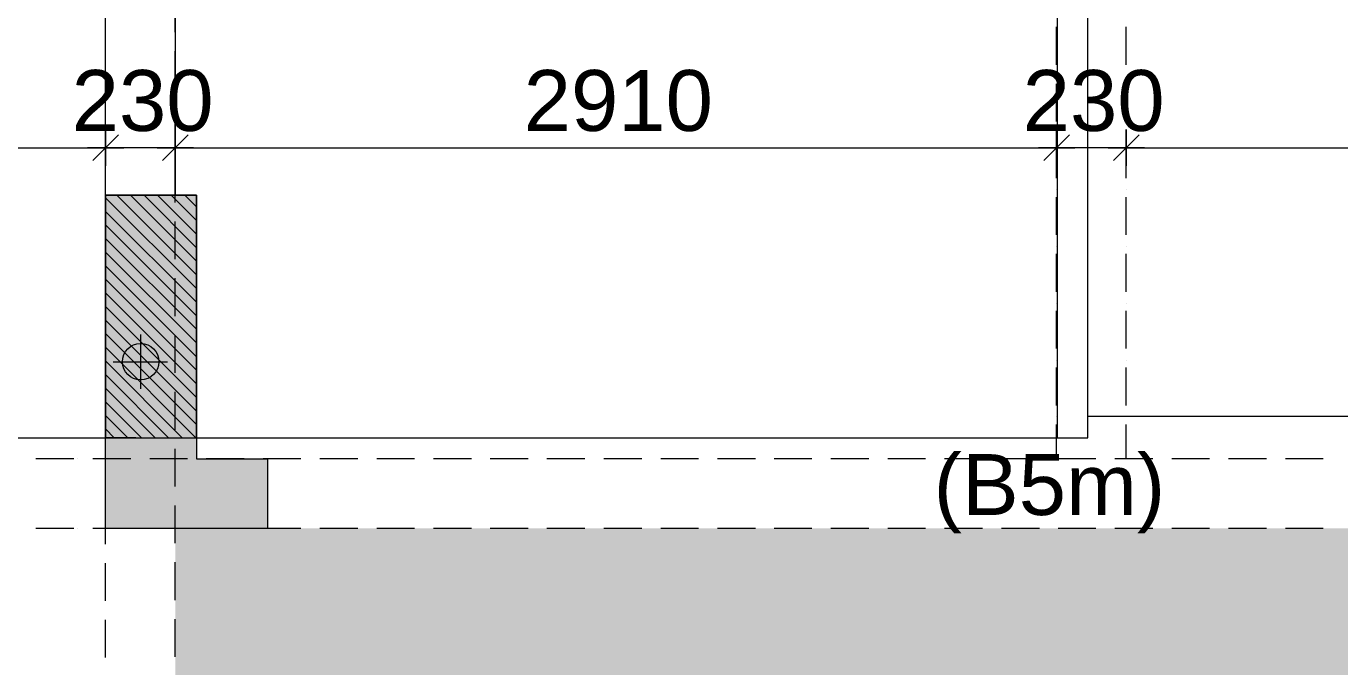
# Model space of a CAD drawing. Header units: millimetres. Extents: x -1303 to 98744, y -1303 to 90097.
# Drawn here: x 63157 to 67494, y 17826 to 19940 of the extents above; entities that cross this region are included whole.
import ezdxf

# ---------------------------------------------------------------- set-up
doc = ezdxf.new("R2010")
doc.units = ezdxf.units.MM
doc.layers.add('PDF_Geometry', color=7, linetype='Continuous')
doc.layers.add('PDF_Text', color=7, linetype='Continuous')
doc.layers.add('PDF_Solid Fills', color=192, linetype='Continuous', true_color=0xc2c0c0c0)
doc.styles.add('PDF ArialMT', font='arial.ttf')

msp = doc.modelspace()

# ---------------------------------------------------------------- hatches: boundary and pattern name
at = {"layer": 'PDF_Solid Fills'}
msp.add_hatch(color=256, dxfattribs=at).paths.add_polyline_path([(63419.27024, 19382.7525), (63719.28392, 19382.7525), (63719.28392, 18512.67482), (63954.30056, 18512.67482), (63954.30056, 18282.73679), (63419.27024, 18282.73679)])
at = {"layer": 'PDF_Solid Fills', "true_color": 0x00007f}
h = msp.add_hatch(color=254, dxfattribs=at)
h.paths.add_polyline_path([(12814.30857, 16872.72168), (12814.30857, 15026.95077), (9799.20871, 14960.09316), (9658.30121, 14967.03233), (9514.00728, 14987.42836), (9368.02118, 15022.38044), (9222.54335, 15072.39683), (9079.77321, 15137.90008), (8942.25007, 15218.63604), (8812.34276, 15314.0138), (8692.25382, 15422.7637), (8584.01219, 15543.36091), (8489.14272, 15673.68971), (8408.99871, 15811.5517), (8344.08741, 15954.57597), (8294.664, 16100.30898), (8260.38859, 16246.37773), (8240.58554, 16390.84108), (8234.23832, 16531.75065), (8234.23832, 16872.72168)], flags=0)
h.paths.add_polyline_path([(22479.26705, 17272.68137), (22479.26705, 15241.31724), (19209.26177, 15168.7901), (19209.26177, 17272.68137)], flags=0)
h.paths.add_polyline_path([(25959.23687, 17272.68137), (25959.23687, 15322.73089), (22709.2898, 15246.39481), (22709.2898, 17272.68137)], flags=0)
h.paths.add_polyline_path([(32124.25101, 18282.73679), (32124.25101, 15455.26118), (26189.25962, 15327.89318), (26189.25962, 18282.73679)], flags=0)
h.paths.add_polyline_path([(36934.25928, 16872.72168), (36934.25928, 15561.8943), (32354.27376, 15460.33875), (32354.27376, 16872.72168)], flags=0)
h.paths.add_polyline_path([(50274.26033, 16872.72168), (50274.26033, 15857.75915), (45694.27273, 15756.20359), (45694.27273, 16872.72168)], flags=0)
h.paths.add_polyline_path([(59929.31471, 17272.68137), (59929.31471, 16071.87252), (56669.29721, 15999.59848), (56669.29721, 17272.68137)], flags=0)
h.paths.add_polyline_path([(63419.27024, 17272.68137), (63419.27024, 16149.30779), (60159.25274, 16076.95111), (60159.25274, 17272.68137)], flags=0)
h.paths.add_polyline_path([(69584.28231, 18282.73679), (69584.28231, 16285.98588), (63649.29506, 16154.3864), (63649.29506, 18282.73679)], flags=0)
h.paths.add_polyline_path([(74394.29472, 16872.72168), (74394.29472, 16409.62861), (69814.31126, 16291.06242), (69814.31126, 16872.72168)], flags=0)
h.paths.add_polyline_path([(18979.23903, 18282.73679), (18979.23903, 15163.7115), (13044.24764, 15027.79686), (13044.24764, 18282.73679), (18944.28591, 18282.73679)], flags=0)
h.paths.add_polyline_path([(56439.27239, 18282.73679), (56439.27239, 15994.4362), (50504.281, 15862.83775), (50504.281, 18282.73679)], flags=0)

# ---------------------------------------------------------------- linework, layer by layer
at = {"layer": 'PDF_Geometry', "color": 9, "lineweight": 0, "true_color": 0xc0c0c0}
for points in [[(63418.67933, 19382.49837), (63418.67933, 32627.03487), (72723.70259, 32627.03487), (72723.70259, 33926.94469), (72823.57217, 33926.94469), (72823.57217, 32627.03487), (73923.75731, 32627.03487), (73923.75731, 32527.1715), (71824.09132, 32527.1715), (71824.09132, 32097.25466), (71724.23002, 32097.25466), (71724.23002, 32527.1715), (69812.44345, 32527.1715)], [(63418.67933, 20282.11171), (63648.86943, 20282.11171), (63648.86943, 19382.49837)], [(66661.68412, 18652.9914), (69713.43341, 18652.9914)], [(53522.09165, 18581.90334), (66560.97569, 18581.90334)], [(63518.54063, 18581.90334), (63418.67933, 18581.90334)]]:
    msp.add_lwpolyline(points, dxfattribs=at)
msp.add_lwpolyline([(66560.97569, 31627.56023), (66560.97569, 31327.12506), (65661.36442, 31327.12506), (65661.36442, 31627.56023), (65561.49898, 31627.56023), (65561.49898, 31327.12506), (64288.67023, 31327.12506), (64288.67023, 31227.26168), (66560.97569, 31227.26168), (66560.97569, 18581.90334), (66661.68412, 18581.90334), (66661.68412, 31227.26168), (68261.18406, 31227.26168), (68261.18406, 31327.12506), (66661.68412, 31327.12506), (66661.68412, 31627.56023)], close=True, dxfattribs=at)
at = {"layer": 'PDF_Geometry', "color": 157, "lineweight": 0, "true_color": 0x3f5f7f}
for points in [[(63418.67933, 19918.20431), (63418.67933, 20043.45658)], [(63648.86943, 19920.74362), (63648.86943, 20045.99588)], [(66558.43846, 19813.26441), (66558.43846, 19938.51459)], [(66788.62856, 19813.26441), (66788.62856, 19938.51459)], [(63418.67933, 19730.32696), (63418.67933, 19855.57922)], [(63648.86943, 19732.86626), (63648.86943, 19858.11645)], [(66558.43846, 19626.2321), (66558.43846, 19750.63724)], [(66788.62856, 19626.2321), (66788.62856, 19750.63724)], [(63418.67933, 19543.29465), (63418.67933, 19667.69979)], [(63648.86943, 19545.83396), (63648.86943, 19670.23909)], [(66558.43846, 19438.35475), (66558.43846, 19563.60701)], [(66788.62856, 19438.35475), (66788.62856, 19563.60701)], [(63418.67933, 19355.4173), (63418.67933, 19480.66956)], [(63648.86943, 19357.9566), (63648.86943, 19483.20886)], [(66558.43846, 19251.32244), (66558.43846, 19375.72758)], [(66788.62856, 19251.32244), (66788.62856, 19375.72758)], [(63418.67933, 19168.385), (63418.67933, 19292.79221)], [(63648.86943, 19170.9243), (63648.86943, 19295.32944)], [(66558.43846, 19063.44509), (66558.43846, 19188.69735)], [(66788.62856, 19063.44509), (66788.62856, 19188.69735)], [(63418.67933, 18980.50764), (63418.67933, 19105.7599)], [(63648.86943, 18983.04694), (63648.86943, 19108.29921)], [(66558.43846, 18876.41279), (66558.43846, 19000.81999)], [(66788.62856, 18876.41279), (66788.62856, 19000.81999)], [(63418.67933, 18793.47741), (63418.67933, 18917.88255)], [(63648.86943, 18796.01464), (63648.86943, 18920.42185)], [(66558.43846, 18688.53543), (66558.43846, 18813.78769)], [(66788.62856, 18688.53543), (66788.62856, 18813.78769)], [(63418.67933, 18605.59798), (63418.67933, 18730.85024)], [(63648.86943, 18608.13728), (63648.86943, 18733.38955)], [(66558.43846, 18512.50539), (66558.43846, 18625.91034)], [(66788.62856, 18512.50539), (66788.62856, 18625.91034)], [(63418.67933, 18417.72063), (63418.67933, 18542.97289)], [(63648.86943, 18420.25993), (63648.86943, 18545.51219)], [(63313.73941, 18512.50539), (63188.48508, 18512.50539)], [(63501.6147, 18512.50539), (63376.36451, 18512.50539)], [(63688.647, 18512.50539), (63564.2398, 18512.50539)], [(63876.52643, 18512.50539), (63751.2721, 18512.50539)], [(64063.5546, 18512.50539), (63939.15153, 18512.50539)], [(64251.43402, 18512.50539), (64126.18382, 18512.50539)], [(64438.46632, 18512.50539), (64314.05911, 18512.50539)], [(64626.34161, 18512.50539), (64501.09142, 18512.50539)], [(64814.22103, 18512.50539), (64688.97084, 18512.50539)], [(65001.25334, 18512.50539), (64875.99901, 18512.50539)], [(65189.12863, 18512.50539), (65063.87843, 18512.50539)], [(65376.16092, 18512.50539), (65251.75785, 18512.50539)], [(65564.04035, 18512.50539), (65438.78603, 18512.50539)], [(65751.07265, 18512.50539), (65626.66545, 18512.50539)], [(65938.94794, 18512.50539), (65813.69775, 18512.50539)], [(66125.98024, 18512.50539), (66001.57304, 18512.50539)], [(66313.85966, 18512.50539), (66188.60533, 18512.50539)], [(66501.73495, 18512.50539), (66376.48476, 18512.50539)], [(66688.76725, 18512.50539), (66563.51706, 18512.50539)], [(66876.64668, 18512.50539), (66751.39235, 18512.50539)], [(67063.67485, 18512.50539), (66939.27178, 18512.50539)], [(67251.55427, 18512.50539), (67126.30407, 18512.50539)], [(67438.58657, 18512.50539), (67314.17936, 18512.50539)], [(63418.67933, 18230.6904), (63418.67933, 18355.94058)], [(63648.86943, 18233.22763), (63648.86943, 18358.47989)], [(63313.73941, 18282.31322), (63188.48508, 18282.31322)], [(63501.6147, 18282.31322), (63376.36451, 18282.31322)], [(63688.647, 18282.31322), (63564.2398, 18282.31322)], [(63876.52643, 18282.31322), (63751.2721, 18282.31322)], [(64063.5546, 18282.31322), (63939.15153, 18282.31322)], [(64251.43402, 18282.31322), (64126.18382, 18282.31322)], [(64438.46632, 18282.31322), (64314.05911, 18282.31322)], [(64626.34161, 18282.31322), (64501.09142, 18282.31322)], [(64814.22103, 18282.31322), (64688.97084, 18282.31322)], [(65001.25334, 18282.31322), (64875.99901, 18282.31322)], [(65189.12863, 18282.31322), (65063.87843, 18282.31322)], [(65376.16092, 18282.31322), (65251.75785, 18282.31322)], [(65564.04035, 18282.31322), (65438.78603, 18282.31322)], [(65751.07265, 18282.31322), (65626.66545, 18282.31322)], [(65938.94794, 18282.31322), (65813.69775, 18282.31322)], [(66125.98024, 18282.31322), (66001.57304, 18282.31322)], [(66313.85966, 18282.31322), (66188.60533, 18282.31322)], [(66501.73495, 18282.31322), (66376.48476, 18282.31322)], [(66688.76725, 18282.31322), (66563.51706, 18282.31322)], [(66876.64668, 18282.31322), (66751.39235, 18282.31322)], [(67063.67485, 18282.31322), (66939.27178, 18282.31322)], [(67251.55427, 18282.31322), (67126.30407, 18282.31322)], [(67438.58657, 18282.31322), (67314.17936, 18282.31322)], [(63418.67933, 18042.81097), (63418.67933, 18168.06323)], [(63648.86943, 18045.35027), (63648.86943, 18170.60253)], [(63418.67933, 17855.78074), (63418.67933, 17980.18587)], [(63648.86943, 17858.32004), (63648.86943, 17982.72518)]]:
    msp.add_lwpolyline(points, dxfattribs=at)
at = {"layer": 'PDF_Geometry', "color": 122, "lineweight": 0, "true_color": 0x00b88a}
for points in [[(63460.99414, 19581.37799), (63376.36451, 19496.74836)], [(63418.67933, 19478.97738), (63418.67933, 19599.15104)], [(63606.55462, 19496.74836), (63691.18424, 19581.37799)], [(63648.86943, 19599.15104), (63648.86943, 19478.97738)], [(66601.60039, 19581.37799), (66516.12365, 19496.74836)], [(66558.43846, 19478.97738), (66558.43846, 19599.15104)], [(66746.31375, 19496.74836), (66830.94338, 19581.37799)], [(66788.62856, 19599.15104), (66788.62856, 19478.97738)], [(63478.76718, 19539.06317), (63358.59146, 19539.06317)], [(63588.7857, 19539.06317), (63708.95729, 19539.06317)], [(66618.52632, 19539.06317), (66499.19772, 19539.06317)], [(66728.54483, 19539.06317), (66848.71642, 19539.06317)]]:
    msp.add_lwpolyline(points, close=True, dxfattribs=at)
for points in [[(60198.52205, 19539.06317), (60179.05475, 19539.06317), (63399.21203, 19539.06317), (63378.90174, 19539.06317)], [(63648.86943, 19539.06317), (63418.67933, 19539.06317)], [(63688.647, 19539.06317), (63669.18384, 19539.06317), (66538.97117, 19539.06317), (66518.66088, 19539.06317)], [(66788.62856, 19539.06317), (66558.43846, 19539.06317)], [(66829.25326, 19539.06317), (66808.94297, 19539.06317), (69563.63731, 19539.06317), (69544.17415, 19539.06317)]]:
    msp.add_lwpolyline(points, dxfattribs=at)
at = {"layer": 'PDF_Geometry', "lineweight": 0}
for points in [[(63418.67933, 19539.06317), (63418.67933, 19539.06317)], [(63418.67933, 19539.06317), (63418.67933, 19539.06317)], [(63648.86943, 19539.06317), (63648.86943, 19539.06317)], [(63648.86943, 19539.06317), (63648.86943, 19539.06317)], [(66558.43846, 19539.06317), (66558.43846, 19539.06317)], [(66558.43846, 19539.06317), (66558.43846, 19539.06317)], [(66788.62856, 19539.06317), (66788.62856, 19539.06317)], [(66788.62856, 19539.06317), (66788.62856, 19539.06317)], [(63418.67933, 19460.35721), (63418.67933, 19460.35721)], [(63418.67933, 19460.35721), (63418.67933, 19460.35721)], [(63648.86943, 19460.35721), (63648.86943, 19460.35721)], [(63648.86943, 19460.35721), (63648.86943, 19460.35721)], [(66558.43846, 19462.89651), (66558.43846, 19462.89651)], [(66558.43846, 19462.89651), (66558.43846, 19462.89651)], [(66788.62856, 19462.89651), (66788.62856, 19462.89651)], [(66788.62856, 19462.89651), (66788.62856, 19462.89651)], [(66558.43846, 19400.27142), (66558.43846, 19400.27142)], [(66558.43846, 19400.27142), (66558.43846, 19400.27142)], [(66788.62856, 19400.27142), (66788.62856, 19400.27142)], [(66788.62856, 19400.27142), (66788.62856, 19400.27142)], [(63418.67933, 19382.49837), (63418.67933, 19382.49837)], [(63418.67933, 19382.49837), (63418.67933, 19382.49837)], [(63418.67933, 19374.0354), (63719.1145, 19074.44735)], [(63455.91553, 19382.49837), (63719.1145, 19119.30147)], [(63500.76758, 19382.49837), (63719.1145, 19164.15351)], [(63545.62377, 19382.49837), (63719.1145, 19209.00763)], [(63590.47581, 19382.49837), (63719.1145, 19253.86175)], [(63635.33199, 19382.49837), (63719.1145, 19298.71586)], [(63648.86943, 19382.49837), (63648.86943, 19382.49837)], [(63648.86943, 19382.49837), (63648.86943, 19382.49837)], [(63680.18404, 19382.49837), (63719.1145, 19343.56998)], [(63418.67933, 19329.18129), (63719.1145, 19029.59324)], [(66558.43846, 19337.64425), (66558.43846, 19337.64425)], [(66558.43846, 19337.64425), (66558.43846, 19337.64425)], [(66788.62856, 19337.64425), (66788.62856, 19337.64425)], [(66788.62856, 19337.64425), (66788.62856, 19337.64425)], [(63418.67933, 19284.32924), (63719.1145, 18984.73912)], [(66558.43846, 19275.86628), (66558.43846, 19275.86628)], [(66558.43846, 19275.86628), (66558.43846, 19275.86628)], [(66788.62856, 19275.86628), (66788.62856, 19275.86628)], [(66788.62856, 19275.86628), (66788.62856, 19275.86628)], [(63418.67933, 19239.47513), (63719.1145, 18939.88501)], [(66558.43846, 19213.23911), (66558.43846, 19213.23911)], [(66558.43846, 19213.23911), (66558.43846, 19213.23911)], [(66788.62856, 19213.23911), (66788.62856, 19213.23911)], [(66788.62856, 19213.23911), (66788.62856, 19213.23911)], [(63418.67933, 19194.62101), (63719.1145, 18895.03296)], [(63418.67933, 19149.76689), (63719.1145, 18849.33172)], [(66558.43846, 19150.61402), (66558.43846, 19150.61402)], [(66558.43846, 19150.61402), (66558.43846, 19150.61402)], [(66788.62856, 19150.61402), (66788.62856, 19150.61402)], [(66788.62856, 19150.61402), (66788.62856, 19150.61402)], [(63418.67933, 19104.91278), (63719.1145, 18804.4776)], [(66558.43846, 19087.98685), (66558.43846, 19087.98685)], [(66558.43846, 19087.98685), (66558.43846, 19087.98685)], [(66788.62856, 19087.98685), (66788.62856, 19087.98685)], [(66788.62856, 19087.98685), (66788.62856, 19087.98685)], [(63418.67933, 19060.06073), (63719.1145, 18759.62556)], [(63418.67933, 19015.20662), (63719.1145, 18714.77144)], [(66558.43846, 19025.36176), (66558.43846, 19025.36176)], [(66558.43846, 19025.36176), (66558.43846, 19025.36176)], [(66788.62856, 19025.36176), (66788.62856, 19025.36176)], [(66788.62856, 19025.36176), (66788.62856, 19025.36176)], [(63418.67933, 18970.3525), (63719.1145, 18669.91733)], [(66558.43846, 18962.73666), (66558.43846, 18962.73666)], [(66558.43846, 18962.73666), (66558.43846, 18962.73666)], [(66788.62856, 18962.73666), (66788.62856, 18962.73666)], [(66788.62856, 18962.73666), (66788.62856, 18962.73666)], [(63418.67933, 18925.49838), (63719.1145, 18625.06321)], [(63418.67933, 18880.64427), (63716.57313, 18581.90334)], [(66558.43846, 18900.95662), (66558.43846, 18900.95662)], [(66558.43846, 18900.95662), (66558.43846, 18900.95662)], [(66788.62856, 18900.95662), (66788.62856, 18900.95662)], [(66788.62856, 18900.95662), (66788.62856, 18900.95662)], [(63418.67933, 18835.79222), (63671.72108, 18581.90334)], [(66558.43846, 18838.32945), (66558.43846, 18838.32945)], [(66558.43846, 18838.32945), (66558.43846, 18838.32945)], [(66788.62856, 18838.32945), (66788.62856, 18838.32945)], [(66788.62856, 18838.32945), (66788.62856, 18838.32945)], [(63418.67933, 18790.93811), (63626.86903, 18581.90334)], [(63418.67933, 18745.23686), (63582.01285, 18581.90334)], [(66558.43846, 18775.70436), (66558.43846, 18775.70436)], [(66558.43846, 18775.70436), (66558.43846, 18775.70436)], [(66788.62856, 18775.70436), (66788.62856, 18775.70436)], [(66788.62856, 18775.70436), (66788.62856, 18775.70436)], [(63418.67933, 18700.38482), (63537.1608, 18581.90334)], [(66558.43846, 18713.07927), (66558.43846, 18713.07927)], [(66558.43846, 18713.07927), (66558.43846, 18713.07927)], [(66788.62856, 18713.07927), (66788.62856, 18713.07927)], [(66788.62856, 18713.07927), (66788.62856, 18713.07927)], [(63418.67933, 18655.53071), (63492.30462, 18581.90334)], [(66558.43846, 18650.4521), (66558.43846, 18650.4521)], [(66558.43846, 18650.4521), (66558.43846, 18650.4521)], [(66788.62856, 18650.4521), (66788.62856, 18650.4521)], [(66788.62856, 18650.4521), (66788.62856, 18650.4521)], [(63418.67933, 18610.67659), (63447.45257, 18581.90334)], [(66558.43846, 18587.827), (66558.43846, 18587.827)], [(66558.43846, 18587.827), (66558.43846, 18587.827)], [(66788.62856, 18587.827), (66788.62856, 18587.827)], [(66788.62856, 18587.827), (66788.62856, 18587.827)], [(63200.33241, 18512.50539), (63200.33241, 18512.50539)], [(63200.33241, 18512.50539), (63200.33241, 18512.50539)], [(63262.96164, 18512.50539), (63262.96164, 18512.50539)], [(63262.96164, 18512.50539), (63262.96164, 18512.50539)], [(63325.58674, 18512.50539), (63325.58674, 18512.50539)], [(63325.58674, 18512.50539), (63325.58674, 18512.50539)], [(63418.67933, 18512.50539), (63418.67933, 18512.50539)], [(63418.67933, 18512.50539), (63418.67933, 18512.50539)], [(66558.43846, 18512.50539), (66558.43846, 18512.50539)], [(66558.43846, 18512.50539), (66558.43846, 18512.50539)], [(66788.62856, 18512.50539), (66788.62856, 18512.50539)], [(66788.62856, 18512.50539), (66788.62856, 18512.50539)], [(63200.33241, 18282.31322), (63200.33241, 18282.31322)], [(63200.33241, 18282.31322), (63200.33241, 18282.31322)], [(63262.96164, 18282.31322), (63262.96164, 18282.31322)], [(63262.96164, 18282.31322), (63262.96164, 18282.31322)], [(63325.58674, 18282.31322), (63325.58674, 18282.31322)], [(63325.58674, 18282.31322), (63325.58674, 18282.31322)], [(63418.67933, 18282.31322), (63418.67933, 18282.31322)], [(63418.67933, 18282.31322), (63418.67933, 18282.31322)]]:
    msp.add_lwpolyline(points, dxfattribs=at)
at = {"layer": 'PDF_Geometry', "color": 5, "lineweight": 0}
for points in [[(63418.67933, 18581.90334), (63719.1145, 18581.90334), (63719.1145, 19382.49959), (63418.67933, 19382.49959)], [(63418.67933, 19382.49837), (63719.1145, 19382.49837), (63719.1145, 18512.50539), (63953.53608, 18512.50539), (63953.53608, 18282.31322), (63418.67933, 18282.31322)]]:
    msp.add_lwpolyline(points, close=True, dxfattribs=at)
at = {"layer": 'PDF_Geometry', "color": 20, "lineweight": 0, "true_color": 0xff4405}
for points in [[(63533.77644, 18922.11403), (63533.77644, 18742.69963)], [(63444.06821, 18832.40579), (63623.48054, 18832.40579)]]:
    msp.add_lwpolyline(points, dxfattribs=at)
msp.add_circle((63534.28196, 18832.71503), 60.00246, dxfattribs=at)
at = {"layer": 'PDF_Geometry', "color": 7, "lineweight": 0, "true_color": 0xffffff}
msp.add_circle((63534.29042, 18832.73687), 60.01092, dxfattribs=at)

# ---------------------------------------------------------------- texts
at = {"layer": 'PDF_Text', "char_height": 201.084641, "attachment_point": 4, "style": 'PDF ArialMT'}
for s, insert in [('230', (63306.70739, 19693.74102)), ('2910', (64799.16333, 19693.74102)), ('230', (66446.83242, 19693.74102))]:
    msp.add_mtext(s, dxfattribs=dict(at, insert=insert))
at = {"layer": 'PDF_Text', "color": 6, "insert": (66152.75953, 18396.92114), "char_height": 201.084641, "attachment_point": 4, "style": 'PDF ArialMT'}
msp.add_mtext('(B5m)', dxfattribs=at)

doc.saveas('drawing.dxf')
